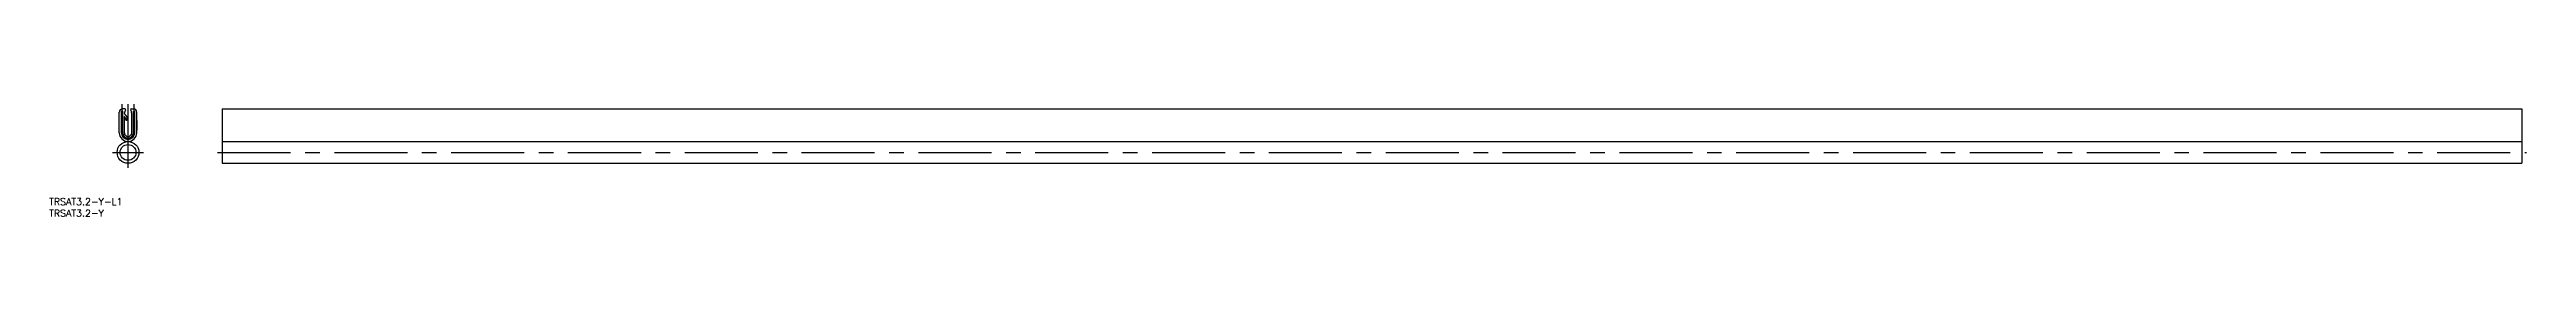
# Model space of a CAD drawing. Extents: x -34 to 1043, y -37 to 12.
import ezdxf

# ---------------------------------------------------------------- set-up
doc = ezdxf.new("R2010")
doc.units = 0
doc.linetypes.add('CENTER', pattern=[50.8, 31.75, -6.35, 6.35, -6.35])
doc.layers.get('0').update_dxf_attribs({"linetype": 'CONTINUOUS'})
doc.layers.add('CENTER', color=1, linetype='CENTER')
doc.styles.get("Standard").update_dxf_attribs({"font": 'txt.shx', "height": 3, "bigfont": 'bigfont.shx'})

# ---------------------------------------------------------------- blocks, each defined once
blk = doc.blocks.new('*U7')
at = {"color": 7, "linetype": 'CONTINUOUS'}
blk.add_text('TRSAT3.2-Y-L1', height=3, dxfattribs=at).set_placement((-34.3, -31.6))
blk = doc.blocks.new('*U8')
at = {"color": 7, "linetype": 'CONTINUOUS'}
blk.add_text('TRSAT3.2-Y', height=3, dxfattribs=at).set_placement((-34.3, -36.6))

msp = doc.modelspace()

# ---------------------------------------------------------------- linework, layer by layer
at = {"color": 7, "linetype": 'CONTINUOUS'}
for p, q in [((-3.8, 0), (-3.8, 8.9)), ((-2.3, 9.4), (-2.9, 9.4)), ((-2.9, 0), (-2.9, 9.4)), ((-1.3, 10.4), (-2.3, 10.4)), ((-2.3, 0), (-2.3, 9.4)), ((-1.6, 0), (-1.6, 7)), ((-1.6, 0), (-1.6, 7)), ((1.3, 10.4), (2.3, 10.4)), ((1.6, 0), (1.6, 8.4)), ((1.6, 0), (1.6, 7)), ((1.6, 0), (1.6, 7)), ((2.3, 0), (2.3, 9.4)), ((2.3, 9.4), (2.9, 9.4)), ((2.9, 0), (2.9, 9.4)), ((3.8, 0), (3.8, 8.9)), ((3.8, 5.3), (3.8, 1.3)), ((40.9, 10.4), (1040.9, 10.4)), ((40.9, 10.4), (40.9, -13.3)), ((1040.9, 10.4), (1040.9, -13.3)), ((40.9, -3.8), (1040.9, -3.8)), ((40.9, -13.3), (1040.9, -13.3))]:
    msp.add_line(p, q, dxfattribs=at)
for radius in [4.75, 3.45]:
    msp.add_circle((0, -8.6), radius, dxfattribs=at)
for centre, radius, start, end in [((-2.3, 8.9), 1.5, 90, 180), ((0, 0), 3.8, 180, 0), ((0, 0), 2.9, 180, 0), ((0, 0), 2.3, 180, 0), ((6.8, 6.8), 8.58, 158.1048, 169.5705), ((-1.1, 8.4), 0.5, 180, 220.7151), ((-1.6, 7), 0.05, 35.6652, 180), ((0, 0), 1.6, 180, 0), ((-3, 5.9), 2.65, 355.686, 54.2961), ((-2.6, 5.7), 1.64, 359.8526, 48.6873), ((-1.4, 10.2), 0.25, 335.2971, 85.468), ((-0.7, 5.7), 0.285, 179.8526, 355.686), ((1.4, 10.2), 0.25, 94.532, 204.7029), ((-6.8, 6.8), 8.58, 10.4295, 21.8952), ((2.3, 8.9), 1.5, 0, 90)]:
    msp.add_arc(centre, radius, start, end, dxfattribs=at)
at = {"color": 1, "linetype": 'CENTER'}
msp.add_arc((0, 0), 2.6, 180, 0, dxfattribs=at)
at = {"layer": 'CENTER', "color": 1, "linetype": 'CENTER'}
for p, q in [((-2.6, 0), (-2.6, 12.4)), ((0, -15.3), (0, 12.4)), ((2.6, 0), (2.6, 12.4)), ((-6.8, -8.6), (6.7, -8.6)), ((38.9, -8.6), (1042.9, -8.6))]:
    msp.add_line(p, q, dxfattribs=at)

# ---------------------------------------------------------------- block references
at = {"color": 7, "linetype": 'CONTINUOUS'}
for name in ['*U7', '*U8']:
    msp.add_blockref(name, (0, 0), dxfattribs=at)

doc.saveas('drawing.dxf')
